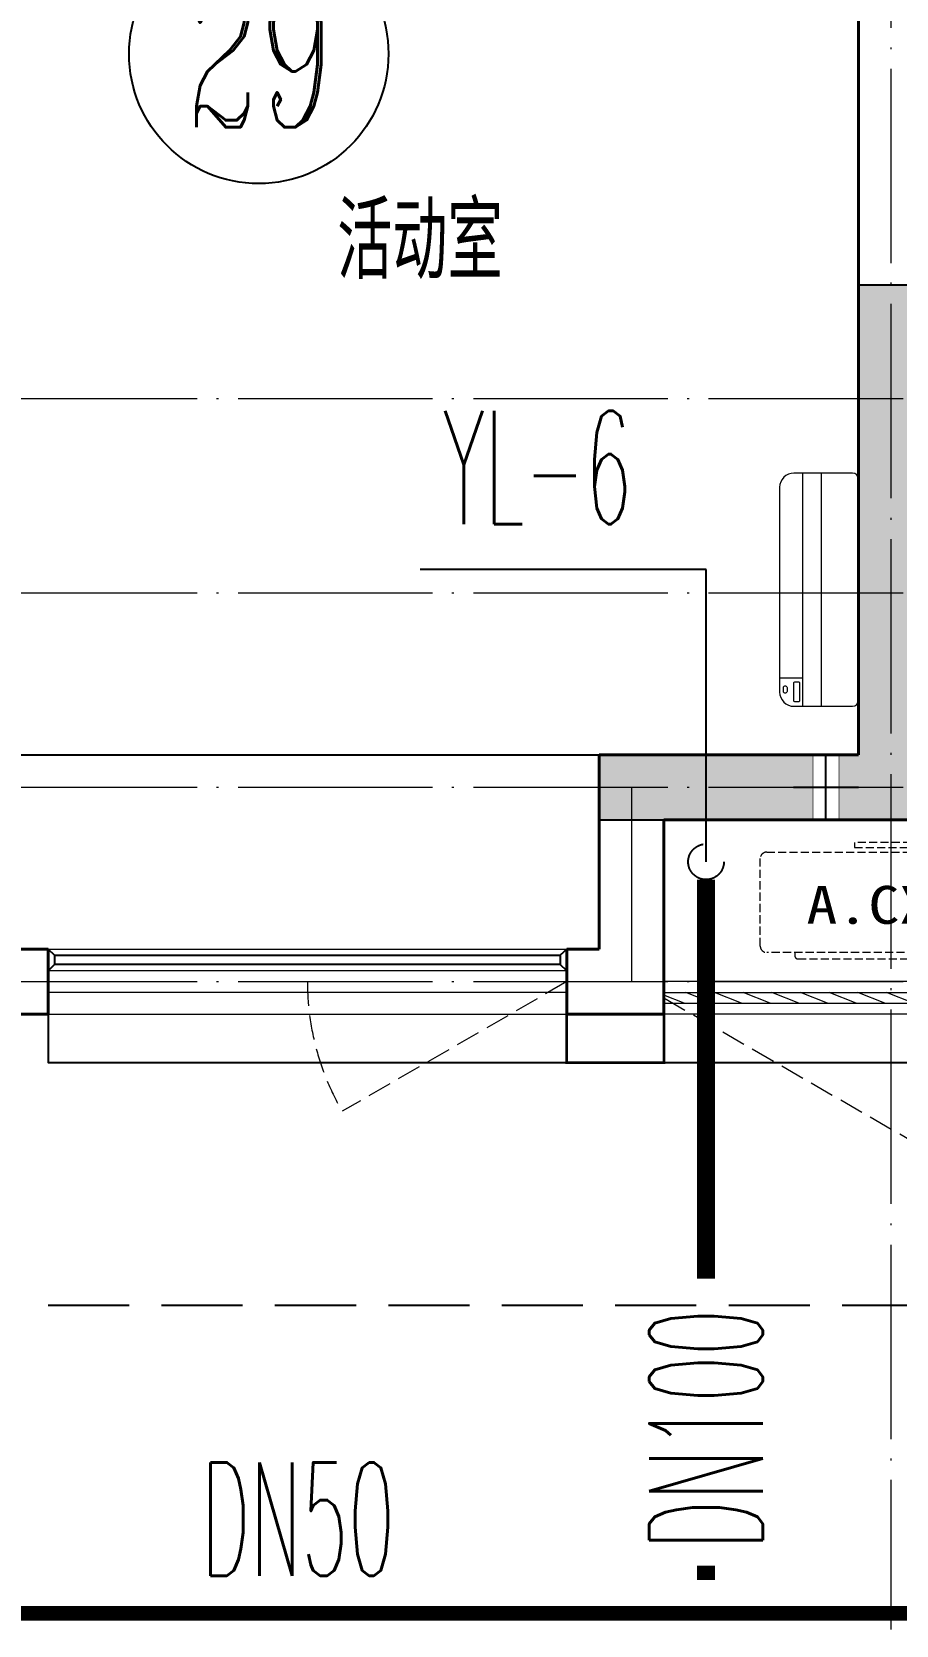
# Model space of a CAD drawing. Extents: x 27938 to 650306, y -92720 to 1524912.
# Drawn here: x 313767 to 316433, y 671171 to 676089 of the extents above; entities that cross this region are included whole.
import ezdxf
from ezdxf.enums import TextEntityAlignment as Align

# ---------------------------------------------------------------- set-up
doc = ezdxf.new("R2010")
doc.units = 0
doc.header["$LTSCALE"] = 1000
doc.header["$MEASUREMENT"] = 0
doc.linetypes.add('DASH', pattern=[0.35, 0.25, -0.1])
doc.linetypes.add('DOTE', pattern=[2.42, 2, -0.2, 0.02, -0.2])
for name, color, linetype in [('3-栏杆1', 135, 'Continuous'), ('3.5方案汇报，与郭总、侯月琴确定户型_t8$0$2020.03.04 -1安徽标准化洋房户型(UA）_t8_t8$0$看线', 154, 'Continuous'), ('AXIS', 3, 'Continuous'), ('AXIS_TEXT', 4, 'Continuous'), ('COLUMN', 9, 'Continuous'), ('DIM_雨水', 3, 'Continuous'), ('PIPE-凝结', 150, 'N'), ('PIPE-雨水', 4, 'Y'), ('PUB_TEXT', 4, 'Continuous'), ('TEXT_凝结', 7, 'Continuous'), ('TEXT_雨水', 7, 'Continuous'), ('VPIPE-雨水', 4, 'DASH'), ('卫生间', 6, 'Continuous'), ('机电标识类', 1, 'Continuous'), ('看线', 251, 'Continuous')]:
    doc.layers.add(name, color=color, linetype=linetype)
for name, color, linetype, lineweight in [('DOTE', 19, 'DOTE', 9), ('PUB_HATCH', 8, 'Continuous', 9), ('WALL', 9, 'Continuous', 40), ('WINDOW', 8, 'Continuous', 15), ('平面-空调室内机', 176, 'Continuous', 9), ('平面-空调预留孔', 173, 'Continuous', 15), ('空调', 76, 'Continuous', 13)]:
    doc.layers.add(name, color=color, linetype=linetype, lineweight=lineweight)
doc.styles.add('_TCH_AXIS', font='COMPLEX', dxfattribs={"bigfont": 'GBCBIG'})
doc.styles.add('_TWT_PIPEDN', font='SIMPLEX.shx', dxfattribs={"width": 0.6, "oblique": 10, "height": 3, "bigfont": 'HZTXT.shx'})
doc.styles.add('_TWT_SERIAL', font='simplex.shx', dxfattribs={"width": 0.6, "oblique": 10, "height": 3, "bigfont": 'aadri.shx'})
doc.styles.add('COMPLEX', font='COMPLEX')
doc.styles.get("Standard").update_dxf_attribs({"font": 'gbenor.shx', "bigfont": 'gbcbig.shx'})
doc.styles.add('黑体', font='simhei.ttf')
doc.linetypes.add('N', pattern='A,3,-0.2,["N",Standard,S=0.25,R=0,X=-0.1,Y=-0.115],-0.2', length=3.4)
doc.linetypes.add('Y', pattern='A,3,-0.2,["Y",Standard,S=0.25,R=0,X=-0.1,Y=-0.115],-0.2', length=3.4)

# ---------------------------------------------------------------- blocks, each defined once
blk = doc.blocks.new('gdfgdgdgr')
at = {"layer": 'PUB_HATCH'}
blk.add_hatch(color=256, dxfattribs=at).paths.add_polyline_path([(520677.8, 520713.9), (520677.8, 520513.9), (521677.8, 520513.9), (521677.8, 522163.9), (521477.8, 522163.9), (521477.8, 520713.9)])
at = {"layer": 'COLUMN', "color": 8}
for p, q in [((521677.8, 522163.9), (521477.8, 522163.9)), ((521477.8, 522163.9), (521477.8, 520713.9)), ((520677.8, 520713.9), (520677.8, 520513.9)), ((521477.8, 520713.9), (520677.8, 520713.9)), ((520677.8, 520513.9), (521677.8, 520513.9))]:
    blk.add_line(p, q, dxfattribs=at)
blk = doc.blocks.new('ferre')
at = {"layer": '平面-空调预留孔', "color": 0, "linetype": 'DASH', "ltscale": 0.1}
for p, q in [((93392.7, 115403.5), (93392.7, 115393.5)), ((93402.7, 115383.5), (93755.6, 115383.5)), ((93765.6, 115393.5), (93765.6, 115403.5))]:
    blk.add_line(p, q, dxfattribs=at)
blk.add_lwpolyline([(93996.7, 115742.6), (93576.8, 115742.6), (93576.8, 115727.5), (93996.7, 115727.5)], close=True, dxfattribs=at)
blk.add_lwpolyline([(94045.9, 115403.5), (93305.9, 115403.5, -0.414214), (93285.9, 115423.5), (93285.9, 115693.5, -0.414214), (93305.9, 115713.5), (94045.9, 115713.5, -0.414214), (94065.9, 115693.5), (94065.9, 115423.5, -0.414214)], format="xyb", close=True, dxfattribs=at)
for centre, start, end in [((93402.7, 115393.5), 180, 270), ((93755.6, 115393.5), 270, 0)]:
    blk.add_arc(centre, 10, start, end, dxfattribs=at)
at = {"layer": '平面-空调预留孔', "color": 0, "linetype": 'DASH', "ltscale": 0.1, "style": '黑体', "width": 1.2}
blk.add_text('A.CX2', height=117.05, dxfattribs=at).set_placement((93428.3, 115492.1))
blk = doc.blocks.new('fergve')
at = {"layer": '平面-空调预留孔', "color": 8, "linetype": 'DASH', "ltscale": 0.1}
blk.add_blockref('ferre', (25670, -60415.8), dxfattribs=at)
blk = doc.blocks.new('dongkong')
at = {"color": 0}
blk.add_wipeout([(-603756, 210771), (-603756, 210570.8), (-603836, 210570.8), (-603836, 210771)], dxfattribs=at)
at = {"layer": '机电标识类', "color": 0, "linetype": 'DASH', "ltscale": 400}
for p, q in [((-603796, 210771), (-603796, 210570.8)), ((-603896, 210670.7), (-603696, 210670.7))]:
    blk.add_line(p, q, dxfattribs=at)
at = {"layer": '空调', "color": 0, "linetype": 'DASH', "const_width": 2}
blk.add_lwpolyline([(-603756, 210771), (-603756, 210570.8), (-603836, 210570.8), (-603836, 210771)], close=True, dxfattribs=at)
blk = doc.blocks.new('A$C001338C2')
at = {"color": 0}
for p, q in [((0, 248.6), (0, 22)), ((845, 303.6), (55, 303.6)), ((109.1, 214.8), (109.1, 303.6)), ((900, 22), (900, 248.6)), ((22, 0), (878, 0))]:
    blk.add_line(p, q, dxfattribs=at)
at = {"color": 0, "lineweight": 5}
for p, q in [((900, 214.8), (0, 214.8)), ((900, 143.2), (0, 143.2))]:
    blk.add_line(p, q, dxfattribs=at)
at = {"color": 0}
for points in [[(89.2, 226.4), (22.2, 226.4, -0.414214), (16.7, 231.9), (16.7, 243.1, -0.414214), (22.2, 248.6), (89.2, 248.6, -0.414214), (94.7, 243.1), (94.7, 231.9, -0.414214)], [(73.1, 275), (56.8, 275, -0.414214), (51.3, 280.5), (51.3, 283.4, -0.414214), (56.8, 288.9), (73.1, 288.9, -0.414214), (78.6, 283.4), (78.6, 280.5, -0.414214)]]:
    blk.add_lwpolyline(points, format="xyb", close=True, dxfattribs=at)
for centre, radius, start, end in [((55, 248.6), 55, 90, 180), ((845, 248.6), 55, 360, 90), ((22, 22), 22, 180, 270), ((878, 22), 22, 270, 360)]:
    blk.add_arc(centre, radius, start, end, dxfattribs=at)
blk = doc.blocks.new('GDRDADWDAD')
at = {"layer": 'DOTE', "linetype": 'DOTE', "ltscale": 0.3}
for p, q in [((316416.6, 681057.2), (316416.6, 671157.2)), ((270116.6, 674957.2), (328916.6, 674957.2)), ((270116.6, 674357.2), (328916.6, 674357.2)), ((270116.6, 673757.2), (328916.6, 673757.2)), ((315616.6, 673757.2), (315616.6, 673157.2)), ((270116.6, 673157.2), (328916.6, 673157.2))]:
    blk.add_line(p, q, dxfattribs=at)
blk = doc.blocks.new('HFGHFHF')
at = {"layer": '卫生间', "color": 159, "linetype": 'DASH', "true_color": 0x22346e}
blk.add_lwpolyline([(282616.8, 689157.2), (280916.6, 689157.2), (280916.6, 684657.2), (280916.6, 684657.2), (280916.6, 684357.2), (272916.6, 684357.2), (272916.6, 683357.2), (271116.6, 683357.2), (271116.6, 673357.2), (273766.6, 673357.2), (273766.6, 672157.2), (297866.6, 672157.2), (297866.6, 673357.2), (299516.6, 673357.2)], dxfattribs=at)
blk = doc.blocks.new('$WINLIB2D$00000001')
at = {"color": 0}
for points in [[(-0.5, 0.5), (-0.5, -0.5)], [(-0.5, 0.5), (0.5, 0.5)], [(0.5, -0.5), (0.5, 0.5)], [(0.5, 0.1667), (-0.5, 0.1667)], [(0.5, -0.1667), (-0.5, -0.1667)], [(-0.5, -0.5), (0.5, -0.5)]]:
    blk.add_lwpolyline(points, dxfattribs=at)
blk = doc.blocks.new('$WINLIB2D$00000039')
at = {"color": 0}
for points in [[(-0.5, 0.5), (-0.5, -0.5)], [(0.5, 0.5), (-0.5, 0.5)], [(0.5, -0.5), (0.5, 0.5)], [(-0.5, 0.1667), (0.5, 0.1667)], [(-0.3839, -0.1667), (-0.448, 0.1667)], [(-0.3159, -0.1667), (-0.38, 0.1667)], [(-0.2479, -0.1667), (-0.312, 0.1667)], [(-0.1799, -0.1667), (-0.244, 0.1667)], [(-0.1119, -0.1667), (-0.176, 0.1667)], [(-0.0439, -0.1667), (-0.108, 0.1667)], [(0.0241, -0.1667), (-0.04, 0.1667)], [(0.0921, -0.1667), (0.028, 0.1667)], [(0.16, -0.1667), (0.0959, 0.1667)], [(0.228, -0.1667), (0.1639, 0.1667)], [(0.296, -0.1667), (0.2319, 0.1667)], [(0.364, -0.1667), (0.2999, 0.1667)], [(0.432, -0.1667), (0.3679, 0.1667)], [(0.5, -0.1667), (0.4359, 0.1667)], [(-0.4519, -0.1667), (-0.5, 0.0836)], [(-0.5, -0.1667), (0.5, -0.1667)], [(0.5, -0.5), (-0.5, -0.5)]]:
    blk.add_lwpolyline(points, dxfattribs=at)
blk = doc.blocks.new('_AXISO')
blk.add_circle((0, 0), 0.5)
at = {"layer": 'AXIS_TEXT', "style": 'COMPLEX', "width": 1.041667}
blk.add_attdef('A', text='', height=0.56, dxfattribs=at).set_placement((-0.25, -0.28), (0.25, -0.28), align=Align.FIT)

msp = doc.modelspace()

# ---------------------------------------------------------------- linework, layer by layer
at = {"color": 8, "const_width": 8}
msp.add_lwpolyline([(315716.6, 673057.2), (315716.6, 672907.2), (315416.6, 672907.2), (315416.6, 673057.2)], dxfattribs=at)
at = {"layer": '3-栏杆1', "color": 8}
for p, q in [((313836.8, 673239.4), (313816.6, 673257.2)), ((313816.6, 673257.2), (313836.8, 673239.4)), ((315396.3, 673239.4), (315416.6, 673257.2)), ((315416.6, 673257.2), (315396.3, 673239.4)), ((313836.8, 673210.1), (313816.6, 673190.3)), ((313816.6, 673190.3), (313836.8, 673210.1)), ((313836.8, 673239.3), (315396.3, 673239.4)), ((313836.8, 673239.4), (313836.8, 673210.1)), ((315396.3, 673210.1), (313836.8, 673210)), ((315396.3, 673239.4), (315396.3, 673210.1)), ((315416.6, 673190.3), (315396.3, 673210.1))]:
    msp.add_line(p, q, dxfattribs=at)
at = {"layer": '3.5方案汇报，与郭总、侯月琴确定户型_t8$0$2020.03.04 -1安徽标准化洋房户型(UA）_t8_t8$0$看线', "color": 8, "ltscale": 10}
msp.add_line((313316.6, 673857.2), (315516.6, 673857.2), dxfattribs=at)
at = {"layer": 'DIM_雨水'}
for p, q in [((315846.6, 674429.1), (314964.6, 674429.1)), ((315846.6, 673527.2), (315846.6, 674429.1))]:
    msp.add_line(p, q, dxfattribs=at)
at = {"layer": 'PIPE-凝结', "const_width": 45}
msp.add_lwpolyline([(299816.6, 671207.2), (323986.6, 671207.2)], dxfattribs=at)
at = {"layer": 'PIPE-雨水', "const_width": 55}
for points in [[(315846.6, 673472.2), (315846.6, 672240.6)], [(315846.6, 671354.7), (315846.6, 671310.5)]]:
    msp.add_lwpolyline(points, dxfattribs=at)
at = {"layer": 'VPIPE-雨水'}
msp.add_circle((315846.6, 673527.2), 55, dxfattribs=at)
at = {"layer": 'WALL', "color": 8}
for p, q in [((316316.6, 678057.2), (316316.6, 674957.2)), ((315516.6, 673857.2), (315516.6, 673257.2)), ((315716.6, 673657.2), (315716.6, 673157.2)), ((316416.6, 673657.2), (317016.6, 673657.2)), ((313816.6, 673257.2), (313316.6, 673257.2)), ((313816.6, 673057.2), (313816.6, 673257.2)), ((315516.6, 673257.2), (315416.6, 673257.2)), ((315416.6, 673257.2), (315416.6, 673057.2)), ((315716.6, 673057.2), (315716.6, 673157.2)), ((313216.6, 673057.2), (313816.6, 673057.2)), ((315416.6, 673057.2), (315616.6, 673057.2)), ((315616.6, 673057.2), (315716.6, 673057.2))]:
    msp.add_line(p, q, dxfattribs=at)
at = {"layer": 'WINDOW', "color": 8, "linetype": 'DASH', "ltscale": 0.3}
for points in [[(315416.6, 673157.2), (314723.8, 672757.2, -0.131652), (314616.6, 673157.2)], [(315716.6, 673107.2), (316842.4, 672457.2, 0.131652), (317016.6, 673107.2)]]:
    msp.add_lwpolyline(points, format="xyb", dxfattribs=at)
at = {"layer": '看线', "color": 8, "ltscale": 0.5}
for points in [[(313816.6, 673057.2), (313816.6, 672907.2), (315416.6, 672907.2), (315416.6, 673057.2)], [(315716.6, 672907.2), (317016.6, 672907.2)]]:
    msp.add_lwpolyline(points, dxfattribs=at)

# ---------------------------------------------------------------- block references
at = {"color": 8}
msp.add_blockref('gdfgdgdgr', (-205160.8, 153143.3), dxfattribs=at)
at = {"layer": 'AXIS'}
ref = msp.add_blockref('_AXISO', (314466.6, 676020.9), dxfattribs=dict(at, xscale=800, yscale=800, zscale=800))
ref.add_attrib('A', '29', dxfattribs={"layer": 'AXIS_TEXT', "height": 452.55, "style": '_TCH_AXIS', "width": 0.617647}).set_placement((314240.3, 675794.6), (314692.9, 675794.6), align=Align.FIT)
at = {"layer": 'WINDOW'}
for name, p, xscale, yscale, zscale in [('$WINLIB2D$00000001', (314616.6, 673157.2), 1600, -200, 1600), ('$WINLIB2D$00000039', (316366.6, 673107.2), 1299.999999983003, 100, 1299.999999983003)]:
    msp.add_blockref(name, p, dxfattribs=dict(at, xscale=xscale, yscale=yscale, zscale=zscale))
at = {"layer": '平面-空调预留孔', "color": 8, "xscale": 0.800000000046565, "yscale": 0.800000000046565, "zscale": 0.800000000046565, "rotation": 90.00000023343017}
msp.add_blockref('A$C001338C2', (316316.5, 674007.2), dxfattribs=at)
at = {"layer": '平面-空调预留孔', "color": 8}
msp.add_blockref('fergve', (197057.9, 618259.5), dxfattribs=at)

# ---------------------------------------------------------------- texts
at = {"layer": 'DIM_雨水', "color": 7, "style": '_TWT_SERIAL', "width": 0.48}
msp.add_text('YL-6', height=350, dxfattribs=at).set_placement((315034.6, 674569.1))
at = {"layer": 'PUB_TEXT', "color": 8}
msp.add_text('活动室', height=236.31, dxfattribs=at).set_placement((314708.7, 675325.5))
at = {"layer": 'TEXT_凝结', "style": '_TWT_PIPEDN', "width": 0.48}
msp.add_text('DN50', height=350, dxfattribs=at).set_placement((314289.2, 671323.4))
at = {"layer": 'TEXT_雨水', "style": '_TWT_PIPEDN', "width": 0.48}
msp.add_text('DN100', height=350, rotation=90, dxfattribs=at).set_placement((316021.6, 671404.7))

# ---------------------------------------------------------------- next in the draw order: block references
at = {"layer": '平面-空调室内机', "color": 8, "ltscale": 0.3, "xscale": -1, "rotation": 180}
msp.add_blockref('dongkong', (920012.6, 884428), dxfattribs=at)

# ---------------------------------------------------------------- next in the draw order: linework, layer by layer
at = {"layer": 'WALL', "color": 8}
for p, q in [((316316.6, 674957.2), (316316.6, 673857.2)), ((315516.6, 673857.2), (316316.6, 673857.2)), ((315716.6, 673657.2), (316416.6, 673657.2))]:
    msp.add_line(p, q, dxfattribs=at)

# ---------------------------------------------------------------- next in the draw order: block references
msp.add_blockref('GDRDADWDAD', (0, 0))
at = {"color": 8, "xscale": -1}
msp.add_blockref('HFGHFHF', (599033.2, 0), dxfattribs=at)

doc.saveas('drawing.dxf')
